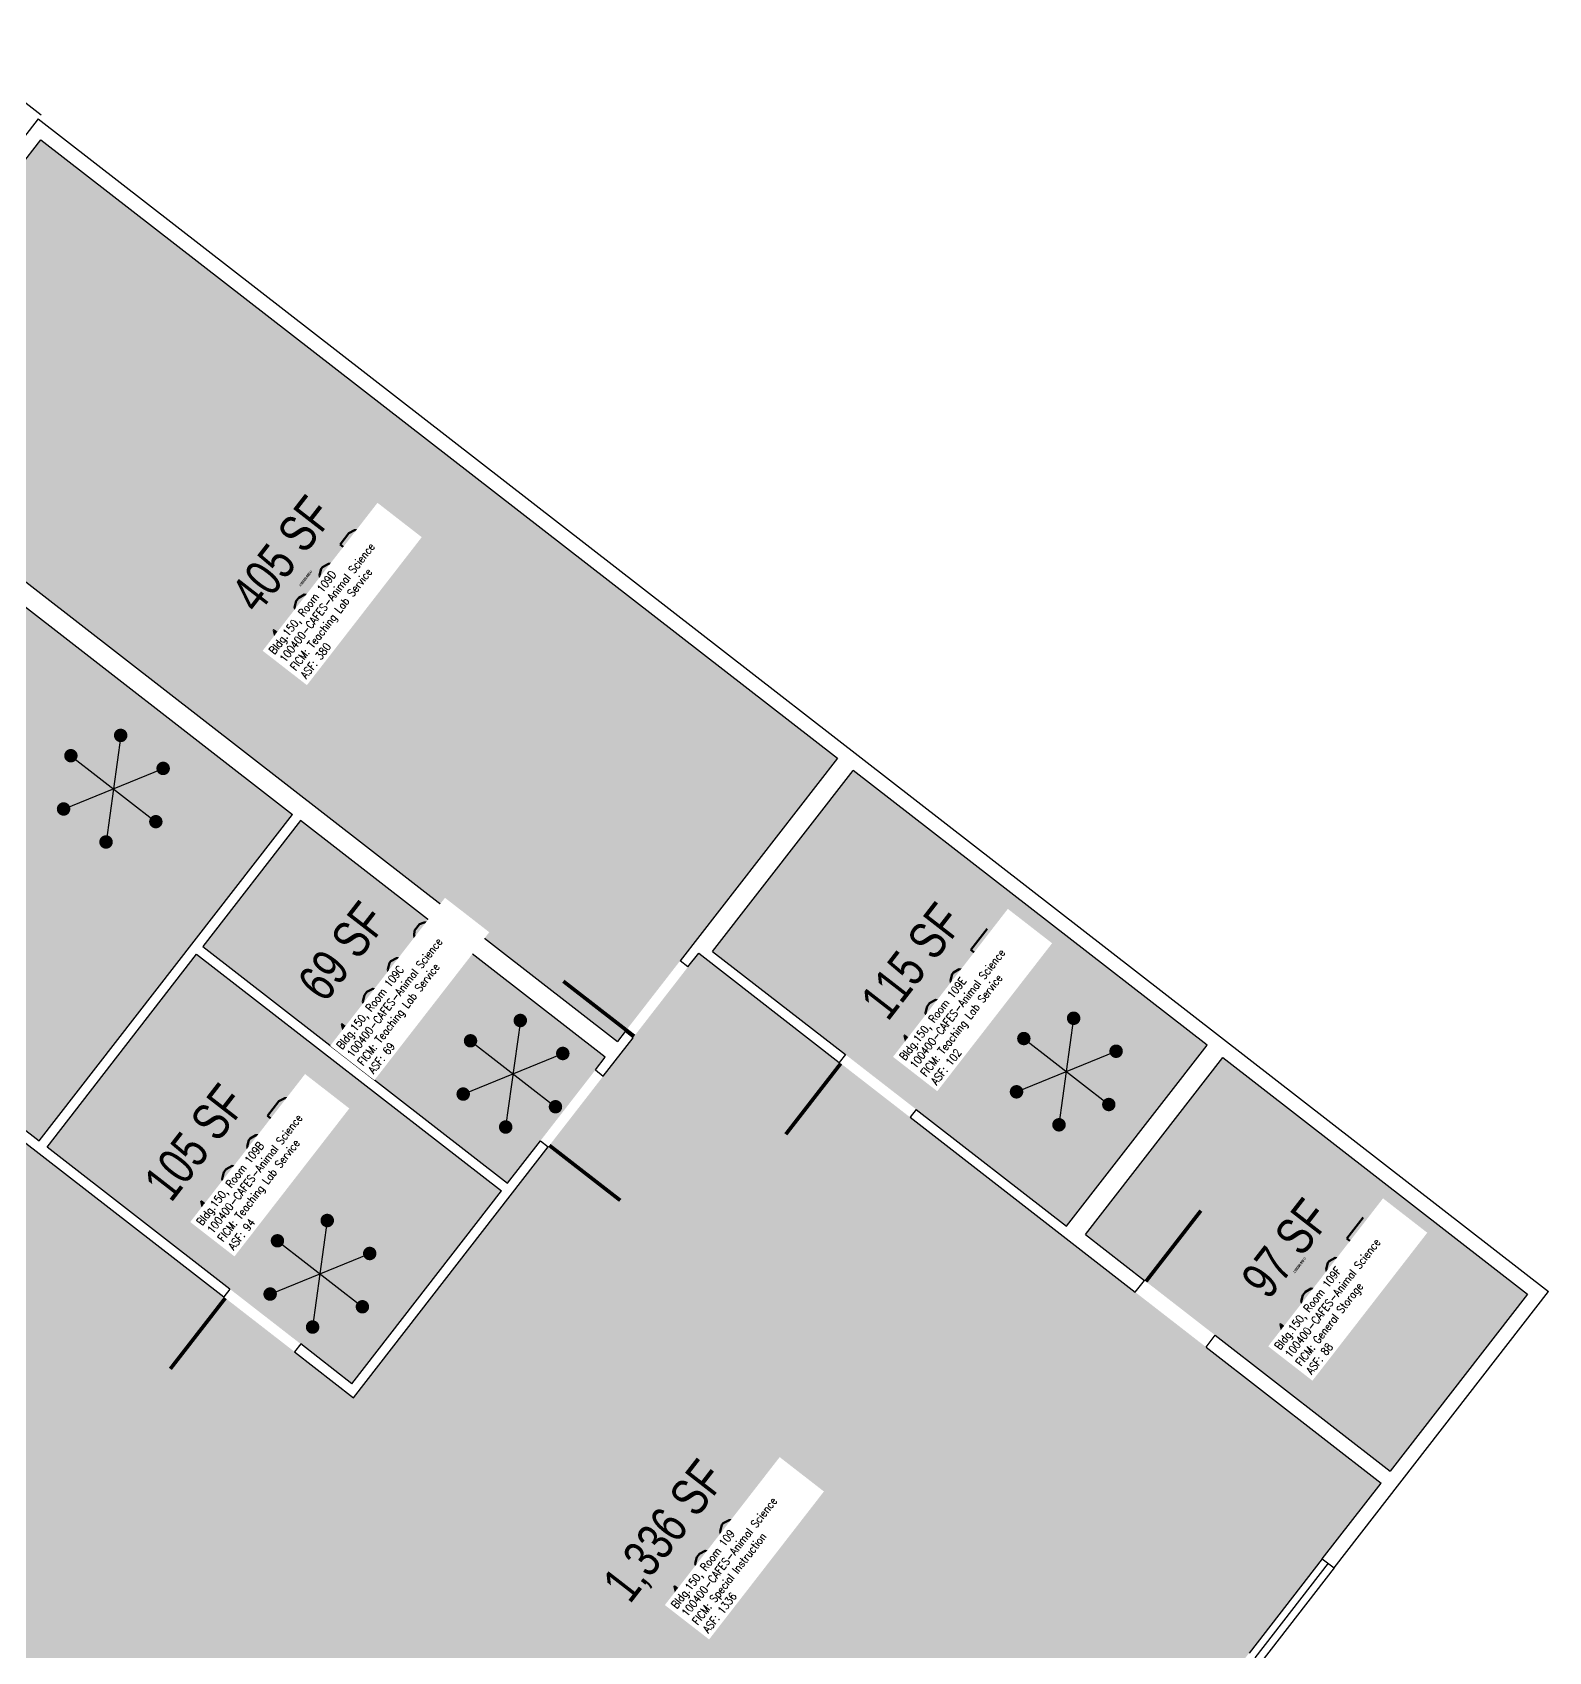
# Model space of a CAD drawing. Header units: inches. Extents: x 69146066 to 69148655, y 27723428 to 27725585.
# Drawn here: x 69148046 to 69148655, y 27724130 to 27724781 of the extents above; entities that cross this region are included whole.
import ezdxf
from ezdxf.enums import TextEntityAlignment as Align

# ---------------------------------------------------------------- set-up
doc = ezdxf.new("R2010")
doc.units = ezdxf.units.IN
doc.header["$LTSCALE"] = 100
doc.header["$MEASUREMENT"] = 0
doc.layers.get('0').update_dxf_attribs({"linetype": 'CONTINUOUS'})
for name, color, linetype in [('A-DOOR', 2, 'CONTINUOUS'), ('A-GLAZ', 1, 'CONTINUOUS'), ('A-IDEN-ICON', 4, 'CONTINUOUS'), ('A-IDEN-RNUM', 7, 'CONTINUOUS'), ('A-IDEN-SNUM', 4, 'CONTINUOUS'), ('A-IDEN-VNUM', 4, 'CONTINUOUS'), ('A-SITE', 3, 'CONTINUOUS'), ('A-WALL', 5, 'CONTINUOUS'), ('AREA-TEXT', 3, 'CONTINUOUS'), ('Rooms-Category-Color', 7, 'CONTINUOUS'), ('Rooms-College-Color', 7, 'CONTINUOUS'), ('Rooms-Department-Color', 7, 'CONTINUOUS'), ('Rooms-Division-Color', 7, 'CONTINUOUS'), ('Rooms-Information', 7, 'CONTINUOUS')]:
    doc.layers.add(name, color=color, linetype=linetype)
doc.styles.add('AREA', font='arial.ttf', dxfattribs={"width": 0.75, "height": 12})
doc.styles.add('ROOMSNUMBER', font='txt', dxfattribs={"height": 1})
doc.styles.add('ROOMVNUMBER', font='simplex.shx', dxfattribs={"width": 0.85})

# ---------------------------------------------------------------- blocks, each defined once
blk = doc.blocks.new('CPREF')
at = {"color": 0, "linetype": 'ByBlock'}
for p, q in [((-0.025, 0.052), (0.035, -0.052)), ((-0.025, -0.052), (0.035, 0.052)), ((-0.055, 0), (0.065, 0))]:
    blk.add_line(p, q, dxfattribs=at)
at = {"color": 0, "linetype": 'ByBlock', "const_width": 0.0075}
for points in [[(-0.0269, 0.0487, 1), (-0.0231, 0.0552, 1)], [(0.0331, 0.0487, 1), (0.0369, 0.0552, 1)], [(-0.0569, -0.0032, 1), (-0.0531, 0.0032, 1)], [(0.0631, -0.0032, 1), (0.0669, 0.0032, 1)], [(-0.0269, -0.0552, 1), (-0.0231, -0.0487, 1)], [(0.0331, -0.0552, 1), (0.0369, -0.0487, 1)]]:
    blk.add_lwpolyline(points, format="xyb", close=True, dxfattribs=at)

msp = doc.modelspace()

# ---------------------------------------------------------------- hatches: boundary and pattern name
at = {"layer": 'Rooms-Category-Color', "true_color": 0xe3f498}
for points in [[(69148283.77, 27724379.33), (69148305.85, 27724407.76), (69148369.01, 27724489.12), (69148049.1, 27724737.48), (69148011.69, 27724689.3), (69147989.61, 27724660.86), (69147960.79, 27724623.73), (69148280.7, 27724375.38)], [(69147866.61, 27724505.69), (69147888.69, 27724534.12), (69147954.31, 27724618.64), (69148150.2, 27724466.56), (69148048.41, 27724335.44), (69147852.51, 27724487.52)], [(69147980.76, 27724218.95), (69148002.83, 27724247.38), (69148011.11, 27724258.05), (69147868.93, 27724368.43), (69147840.49, 27724390.5), (69147802.58, 27724419.94), (69147805.34, 27724423.49), (69147847.91, 27724481.59), (69147850.06, 27724484.36), (69148122.57, 27724272.79), (69148151.01, 27724250.72), (69148174.71, 27724232.32), (69148252.89, 27724333.03), (69148274.97, 27724361.47), (69148286.93, 27724376.87), (69148309, 27724405.31), (69148313.3, 27724410.84), (69148369.78, 27724366.99), (69148398.21, 27724344.92), (69148488.66, 27724274.7), (69148517.09, 27724252.63), (69148587.39, 27724198.05), (69148563.79, 27724167.64), (69148534.35, 27724129.72), (69148504.92, 27724091.81), (69148475.48, 27724053.89), (69148446.05, 27724015.98), (69148416.61, 27723978.06), (69148333.52, 27723871.03), (69148053.89, 27724088.11), (69148052.66, 27724086.53), (69148045.16, 27724092.36), (69147988.29, 27724136.51), (69147943.66, 27724171.16)], [(69148318.91, 27724411.55), (69148372.23, 27724370.15), (69148400.67, 27724348.08), (69148461.09, 27724301.17), (69148517.51, 27724373.84), (69148375.33, 27724484.22)], [(69148249.73, 27724335.49), (69148271.81, 27724363.92), (69148275.8, 27724369.06), (69148153.36, 27724464.11), (69148114.11, 27724413.55), (69148236.55, 27724318.5)], [(69148174, 27724237.93), (69148153.46, 27724253.88), (69148125.03, 27724275.95), (69148051.57, 27724332.98), (69148111.66, 27724410.39), (69148234.1, 27724315.34)]]:
    msp.add_hatch(color=61, dxfattribs=at).paths.add_polyline_path(points)
at = {"layer": 'Rooms-Category-Color', "true_color": 0xe3c5e1}
msp.add_hatch(color=254, dxfattribs=at).paths.add_polyline_path([(69148468.64, 27724297.84), (69148492.34, 27724279.44), (69148520.77, 27724257.37), (69148591.07, 27724202.79), (69148646.26, 27724273.88), (69148523.83, 27724368.93)])
at = {"layer": 'Rooms-College-Color', "true_color": 0xe3c5e1}
for points in [[(69148283.77, 27724379.33), (69148305.85, 27724407.76), (69148369.01, 27724489.12), (69148049.1, 27724737.48), (69148011.69, 27724689.3), (69147989.61, 27724660.86), (69147960.79, 27724623.73), (69148280.7, 27724375.38)], [(69147866.61, 27724505.69), (69147888.69, 27724534.12), (69147954.31, 27724618.64), (69148150.2, 27724466.56), (69148048.41, 27724335.44), (69147852.51, 27724487.52)], [(69147980.76, 27724218.95), (69148002.83, 27724247.38), (69148011.11, 27724258.05), (69147868.93, 27724368.43), (69147840.49, 27724390.5), (69147802.58, 27724419.94), (69147805.34, 27724423.49), (69147847.91, 27724481.59), (69147850.06, 27724484.36), (69148122.57, 27724272.79), (69148151.01, 27724250.72), (69148174.71, 27724232.32), (69148252.89, 27724333.03), (69148274.97, 27724361.47), (69148286.93, 27724376.87), (69148309, 27724405.31), (69148313.3, 27724410.84), (69148369.78, 27724366.99), (69148398.21, 27724344.92), (69148488.66, 27724274.7), (69148517.09, 27724252.63), (69148587.39, 27724198.05), (69148563.79, 27724167.64), (69148534.35, 27724129.72), (69148504.92, 27724091.81), (69148475.48, 27724053.89), (69148446.05, 27724015.98), (69148416.61, 27723978.06), (69148333.52, 27723871.03), (69148053.89, 27724088.11), (69148052.66, 27724086.53), (69148045.16, 27724092.36), (69147988.29, 27724136.51), (69147943.66, 27724171.16)], [(69148318.91, 27724411.55), (69148372.23, 27724370.15), (69148400.67, 27724348.08), (69148461.09, 27724301.17), (69148517.51, 27724373.84), (69148375.33, 27724484.22)], [(69148249.73, 27724335.49), (69148271.81, 27724363.92), (69148275.8, 27724369.06), (69148153.36, 27724464.11), (69148114.11, 27724413.55), (69148236.55, 27724318.5)], [(69148174, 27724237.93), (69148153.46, 27724253.88), (69148125.03, 27724275.95), (69148051.57, 27724332.98), (69148111.66, 27724410.39), (69148234.1, 27724315.34)], [(69148468.64, 27724297.84), (69148492.34, 27724279.44), (69148520.77, 27724257.37), (69148591.07, 27724202.79), (69148646.26, 27724273.88), (69148523.83, 27724368.93)]]:
    msp.add_hatch(color=254, dxfattribs=at).paths.add_polyline_path(points)
at = {"layer": 'Rooms-Department-Color', "true_color": 0xe3c5e1}
for points in [[(69148283.77, 27724379.33), (69148305.85, 27724407.76), (69148369.01, 27724489.12), (69148049.1, 27724737.48), (69148011.69, 27724689.3), (69147989.61, 27724660.86), (69147960.79, 27724623.73), (69148280.7, 27724375.38)], [(69147866.61, 27724505.69), (69147888.69, 27724534.12), (69147954.31, 27724618.64), (69148150.2, 27724466.56), (69148048.41, 27724335.44), (69147852.51, 27724487.52)], [(69147980.76, 27724218.95), (69148002.83, 27724247.38), (69148011.11, 27724258.05), (69147868.93, 27724368.43), (69147840.49, 27724390.5), (69147802.58, 27724419.94), (69147805.34, 27724423.49), (69147847.91, 27724481.59), (69147850.06, 27724484.36), (69148122.57, 27724272.79), (69148151.01, 27724250.72), (69148174.71, 27724232.32), (69148252.89, 27724333.03), (69148274.97, 27724361.47), (69148286.93, 27724376.87), (69148309, 27724405.31), (69148313.3, 27724410.84), (69148369.78, 27724366.99), (69148398.21, 27724344.92), (69148488.66, 27724274.7), (69148517.09, 27724252.63), (69148587.39, 27724198.05), (69148563.79, 27724167.64), (69148534.35, 27724129.72), (69148504.92, 27724091.81), (69148475.48, 27724053.89), (69148446.05, 27724015.98), (69148416.61, 27723978.06), (69148333.52, 27723871.03), (69148053.89, 27724088.11), (69148052.66, 27724086.53), (69148045.16, 27724092.36), (69147988.29, 27724136.51), (69147943.66, 27724171.16)], [(69148318.91, 27724411.55), (69148372.23, 27724370.15), (69148400.67, 27724348.08), (69148461.09, 27724301.17), (69148517.51, 27724373.84), (69148375.33, 27724484.22)], [(69148249.73, 27724335.49), (69148271.81, 27724363.92), (69148275.8, 27724369.06), (69148153.36, 27724464.11), (69148114.11, 27724413.55), (69148236.55, 27724318.5)], [(69148174, 27724237.93), (69148153.46, 27724253.88), (69148125.03, 27724275.95), (69148051.57, 27724332.98), (69148111.66, 27724410.39), (69148234.1, 27724315.34)], [(69148468.64, 27724297.84), (69148492.34, 27724279.44), (69148520.77, 27724257.37), (69148591.07, 27724202.79), (69148646.26, 27724273.88), (69148523.83, 27724368.93)]]:
    msp.add_hatch(color=254, dxfattribs=at).paths.add_polyline_path(points)
at = {"layer": 'Rooms-Division-Color', "true_color": 0xe3c5e1}
for points in [[(69148283.77, 27724379.33), (69148305.85, 27724407.76), (69148369.01, 27724489.12), (69148049.1, 27724737.48), (69148011.69, 27724689.3), (69147989.61, 27724660.86), (69147960.79, 27724623.73), (69148280.7, 27724375.38)], [(69147866.61, 27724505.69), (69147888.69, 27724534.12), (69147954.31, 27724618.64), (69148150.2, 27724466.56), (69148048.41, 27724335.44), (69147852.51, 27724487.52)], [(69147980.76, 27724218.95), (69148002.83, 27724247.38), (69148011.11, 27724258.05), (69147868.93, 27724368.43), (69147840.49, 27724390.5), (69147802.58, 27724419.94), (69147805.34, 27724423.49), (69147847.91, 27724481.59), (69147850.06, 27724484.36), (69148122.57, 27724272.79), (69148151.01, 27724250.72), (69148174.71, 27724232.32), (69148252.89, 27724333.03), (69148274.97, 27724361.47), (69148286.93, 27724376.87), (69148309, 27724405.31), (69148313.3, 27724410.84), (69148369.78, 27724366.99), (69148398.21, 27724344.92), (69148488.66, 27724274.7), (69148517.09, 27724252.63), (69148587.39, 27724198.05), (69148563.79, 27724167.64), (69148534.35, 27724129.72), (69148504.92, 27724091.81), (69148475.48, 27724053.89), (69148446.05, 27724015.98), (69148416.61, 27723978.06), (69148333.52, 27723871.03), (69148053.89, 27724088.11), (69148052.66, 27724086.53), (69148045.16, 27724092.36), (69147988.29, 27724136.51), (69147943.66, 27724171.16)], [(69148318.91, 27724411.55), (69148372.23, 27724370.15), (69148400.67, 27724348.08), (69148461.09, 27724301.17), (69148517.51, 27724373.84), (69148375.33, 27724484.22)], [(69148249.73, 27724335.49), (69148271.81, 27724363.92), (69148275.8, 27724369.06), (69148153.36, 27724464.11), (69148114.11, 27724413.55), (69148236.55, 27724318.5)], [(69148174, 27724237.93), (69148153.46, 27724253.88), (69148125.03, 27724275.95), (69148051.57, 27724332.98), (69148111.66, 27724410.39), (69148234.1, 27724315.34)], [(69148468.64, 27724297.84), (69148492.34, 27724279.44), (69148520.77, 27724257.37), (69148591.07, 27724202.79), (69148646.26, 27724273.88), (69148523.83, 27724368.93)]]:
    msp.add_hatch(color=254, dxfattribs=at).paths.add_polyline_path(points)

# ---------------------------------------------------------------- linework, layer by layer
at = {"layer": 'A-DOOR'}
for points in [[(69148287.39, 27724377.47, 1.5, 1.5, 0), (69148258.95, 27724399.54, 0, 0, 0), (69148258.49, 27724398.95, 0, 0, -0.414214), (69148309, 27724405.31, 0, 0, -0.414214)], [(69148370.37, 27724366.53, 1.5, 1.5, 0), (69148348.29, 27724338.1, 0, 0, 0), (69148347.7, 27724338.56, 0, 0, 0.414214), (69148398.21, 27724344.92, 0, 0, 0.414214)], [(69148253.35, 27724333.63, 1.5, 1.5, 0), (69148281.79, 27724311.55, 0, 0, 0), (69148281.33, 27724310.96, 0, 0, 0.414214), (69148274.97, 27724361.47, 0, 0, 0.414214)], [(69148492.93, 27724278.98, 1.5, 1.5, 0), (69148515, 27724307.42, 0, 0, 0), (69148514.41, 27724307.88, 0, 0, -0.414214), (69148520.77, 27724257.37, 0, 0, -0.414214)], [(69148123.17, 27724272.33, 1.5, 1.5, 0), (69148101.09, 27724243.9, 0, 0, 0), (69148100.5, 27724244.36, 0, 0, 0.414214), (69148151.01, 27724250.72, 0, 0, 0.414214)]]:
    msp.add_lwpolyline(points, format="xyseb", dxfattribs=at)
at = {"layer": 'A-GLAZ'}
for p, q in [((69148563.79, 27724167.64), (69148534.35, 27724129.72)), ((69148566.15, 27724165.8), (69148536.72, 27724127.88)), ((69148568.52, 27724163.96), (69148539.09, 27724126.04))]:
    msp.add_line(p, q, dxfattribs=at)
at = {"layer": 'A-SITE'}
msp.add_line((69148006.61, 27724780.59), (69148049.26, 27724747.48), dxfattribs=at)
at = {"layer": 'A-WALL'}
for p, q in [((69148048.04, 27724745.9), (69148006.95, 27724692.98)), ((69148048.04, 27724745.9), (69148654.68, 27724274.94)), ((69148011.69, 27724689.3), (69148049.1, 27724737.48)), ((69148049.1, 27724737.48), (69148369.01, 27724489.12)), ((69147960.79, 27724623.73), (69148280.7, 27724375.38)), ((69147954.31, 27724618.64), (69148150.2, 27724466.56)), ((69147852.51, 27724487.52), (69148048.41, 27724335.44)), ((69148369.01, 27724489.12), (69148305.85, 27724407.76)), ((69147850.06, 27724484.36), (69148122.57, 27724272.79)), ((69148318.91, 27724411.55), (69148375.33, 27724484.22)), ((69148517.51, 27724373.84), (69148375.33, 27724484.22)), ((69148048.41, 27724335.44), (69148150.2, 27724466.56)), ((69148153.36, 27724464.11), (69148114.11, 27724413.55)), ((69148275.8, 27724369.06), (69148153.36, 27724464.11)), ((69148051.57, 27724332.98), (69148111.66, 27724410.39)), ((69148111.66, 27724410.39), (69148234.1, 27724315.34)), ((69148114.11, 27724413.55), (69148236.55, 27724318.5)), ((69148309, 27724405.31), (69148313.3, 27724410.84)), ((69148313.3, 27724410.84), (69148369.78, 27724366.99)), ((69148318.91, 27724411.55), (69148372.23, 27724370.15)), ((69148309, 27724405.31), (69148305.85, 27724407.76)), ((69148274.97, 27724361.47), (69148286.93, 27724376.87)), ((69148283.77, 27724379.33), (69148280.7, 27724375.38)), ((69148286.93, 27724376.87), (69148283.77, 27724379.33)), ((69148271.81, 27724363.92), (69148275.8, 27724369.06)), ((69148372.23, 27724370.15), (69148369.78, 27724366.99)), ((69148461.09, 27724301.17), (69148517.51, 27724373.84)), ((69148468.64, 27724297.84), (69148523.83, 27724368.93)), ((69148523.83, 27724368.93), (69148646.26, 27724273.88)), ((69148271.81, 27724363.92), (69148274.97, 27724361.47)), ((69148400.67, 27724348.08), (69148398.21, 27724344.92)), ((69148398.21, 27724344.92), (69148488.66, 27724274.7)), ((69148400.67, 27724348.08), (69148461.09, 27724301.17)), ((69148125.03, 27724275.95), (69148051.57, 27724332.98)), ((69148174.71, 27724232.32), (69148252.89, 27724333.03)), ((69148236.55, 27724318.5), (69148249.73, 27724335.49)), ((69148249.73, 27724335.49), (69148252.89, 27724333.03)), ((69148174, 27724237.93), (69148234.1, 27724315.34)), ((69148468.64, 27724297.84), (69148492.34, 27724279.44)), ((69148488.66, 27724274.7), (69148492.34, 27724279.44)), ((69148125.03, 27724275.95), (69148122.57, 27724272.79)), ((69148568.52, 27724163.96), (69148654.68, 27724274.94)), ((69148646.26, 27724273.88), (69148591.07, 27724202.79)), ((69148153.46, 27724253.88), (69148151.01, 27724250.72)), ((69148174, 27724237.93), (69148153.46, 27724253.88)), ((69148517.09, 27724252.63), (69148520.77, 27724257.37)), ((69148517.09, 27724252.63), (69148587.39, 27724198.05)), ((69148520.77, 27724257.37), (69148591.07, 27724202.79)), ((69148151.01, 27724250.72), (69148174.71, 27724232.32)), ((69148563.79, 27724167.64), (69148587.39, 27724198.05)), ((69148563.79, 27724167.64), (69148568.52, 27724163.96))]:
    msp.add_line(p, q, dxfattribs=at)

# ---------------------------------------------------------------- block references
at = {"layer": 'A-IDEN-ICON', "xscale": 359.9999999999999, "yscale": 359.9999999999999, "zscale": 359.9999999999999, "rotation": 322.1766742889534}
for p in [(69148076.78, 27724477.98), (69148459.54, 27724364.4), (69148237.3, 27724363.5), (69148159.75, 27724283.18)]:
    msp.add_blockref('CPREF', p, dxfattribs=at)

# ---------------------------------------------------------------- texts
at = {"layer": 'A-IDEN-RNUM', "style": 'ROOMSNUMBER', "width": 0.85}
for s, p in [('0109-D0', (69148155.38, 27724561.29)), ('0109-C0', (69148184.43, 27724395.68)), ('0109-E0', (69148418.39, 27724391.29)), ('0109-B0', (69148133.53, 27724330.12)), ('0109-F0', (69148554.65, 27724285.51)), ('0109-00', (69148326.55, 27724161.28))]:
    msp.add_text(s, height=1, rotation=52.18, dxfattribs=at).set_placement(p, align=Align.MIDDLE)
at = {"layer": 'A-IDEN-SNUM', "style": 'ROOMSNUMBER', "width": 0.85}
for s, p in [('15000109D0', (69148155.38, 27724561.29)), ('15000109C0', (69148184.43, 27724395.68)), ('15000109E0', (69148418.39, 27724391.29)), ('15000109B0', (69148133.53, 27724330.12)), ('15000109F0', (69148554.65, 27724285.51)), ('1500010900', (69148326.55, 27724161.28))]:
    msp.add_text(s, height=1, rotation=52.18, dxfattribs=at).set_placement(p, align=Align.MIDDLE)
at = {"layer": 'A-IDEN-VNUM', "style": 'ROOMVNUMBER', "width": 0.85}
for s, p in [('109D', (69148166.32, 27724552.8)), ('109C', (69148193.72, 27724394.53)), ('109E', (69148419.22, 27724389.37)), ('109B', (69148137.23, 27724323.39)), ('109F', (69148569.92, 27724273.12)), ('109', (69148321.99, 27724162.02))]:
    msp.add_text(s, height=22.5, rotation=52.18, dxfattribs=at).set_placement(p, align=Align.MIDDLE)
at = {"layer": 'AREA-TEXT', "style": 'AREA', "width": 0.75}
for s, p in [('405 SF', (69148145.93, 27724571.16)), ('69 SF', (69148170.1, 27724411.6)), ('115 SF', (69148398.89, 27724407.69)), ('105 SF', (69148111, 27724334.92)), ('97 SF', (69148549.08, 27724292.36)), ('1,336 SF', (69148299.28, 27724178.96))]:
    msp.add_text(s, height=15, rotation=52.18, dxfattribs=at).set_placement(p, align=Align.MIDDLE_CENTER)

# ---------------------------------------------------------------- next in the draw order: texts
at = {"layer": 'Rooms-Information', "char_height": 3.2143, "width": 72, "attachment_point": 7, "rotation": 52.18, "style": 'ROOMVNUMBER', "bg_fill": 3, "box_fill_scale": 1.5, "bg_fill_color": 256, "bg_fill_true_color": 13158600, "bg_fill_transparency": 0}
for s, insert in [('Bldg.150, Room 109D^M^J100400-CAFES-Animal Science^M^JFICM: Teaching Lab Service^M^JASF: 380', (69148155.66, 27724520.72)), ('Bldg.150, Room 109E^M^J100400-CAFES-Animal Science^M^JFICM: Teaching Lab Service^M^JASF: 102', (69148408.85, 27724357.65)), ('Bldg.150, Room 109B^M^J100400-CAFES-Animal Science^M^JFICM: Teaching Lab Service^M^JASF: 94', (69148126.57, 27724291.32)), ('Bldg.150, Room 109F^M^J100400-CAFES-Animal Science^M^JFICM: General Storage^M^JASF: 88', (69148559.54, 27724241.4)), ('Bldg.150, Room 109^M^J100400-CAFES-Animal Science^M^JFICM: Special Instruction^M^JASF: 1336', (69148317.2, 27724137.5))]:
    msp.add_mtext(s, dxfattribs=dict(at, insert=insert))

# ---------------------------------------------------------------- next in the draw order: texts
at = {"layer": 'Rooms-Information', "insert": (69148182.78, 27724362.09), "char_height": 3.2143, "width": 72, "attachment_point": 7, "rotation": 52.18, "style": 'ROOMVNUMBER', "bg_fill": 3, "box_fill_scale": 1.5, "bg_fill_color": 256, "bg_fill_true_color": 13158600, "bg_fill_transparency": 0}
msp.add_mtext('Bldg.150, Room 109C^M^J100400-CAFES-Animal Science^M^JFICM: Teaching Lab Service^M^JASF: 69', dxfattribs=at)

doc.saveas('drawing.dxf')
